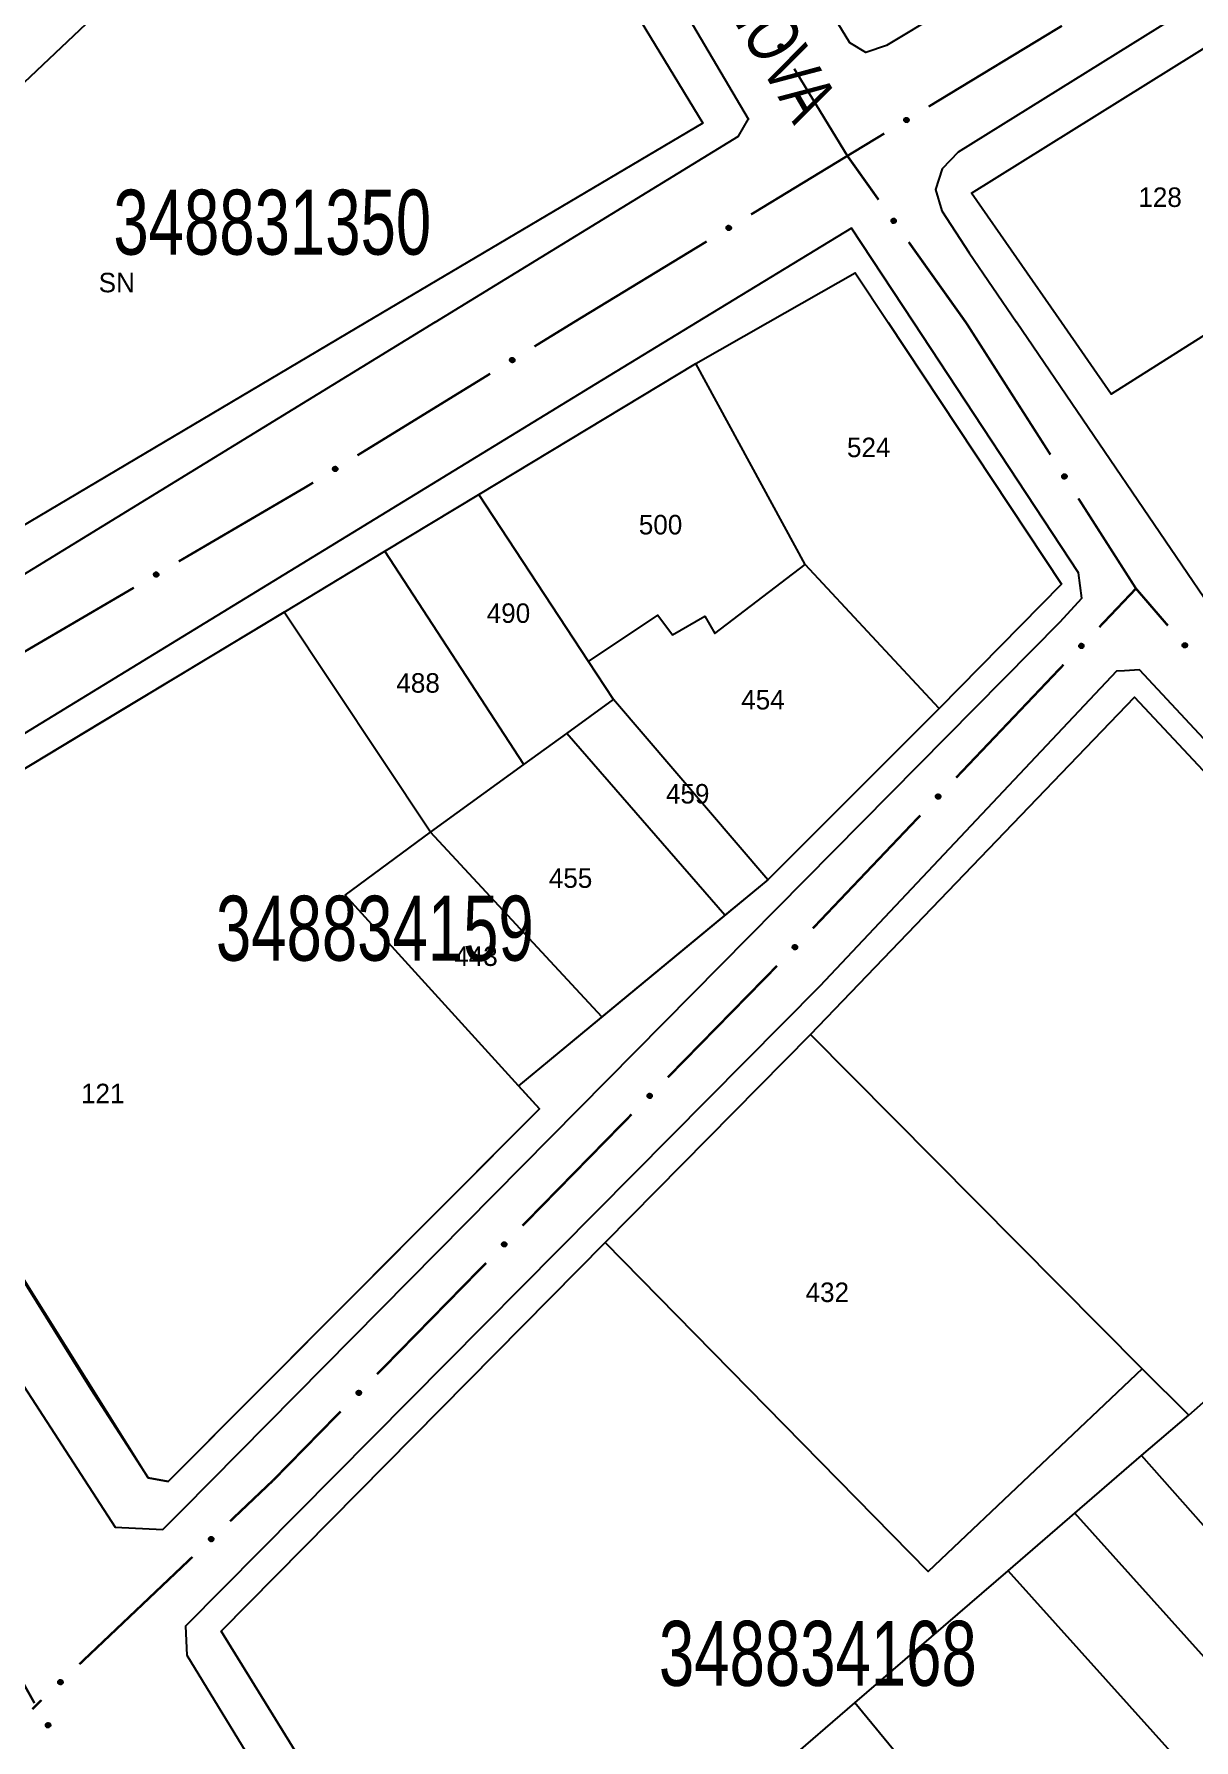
# Model space of a CAD drawing. Extents: x 199577 to 200882, y 4838726 to 4840156.
# Drawn here: x 200277.8 to 200367.1, y 4839788.5 to 4839919.8 of the extents above; entities that cross this region are included whole.
import ezdxf
from ezdxf.enums import TextEntityAlignment as Align

# ---------------------------------------------------------------- set-up
doc = ezdxf.new("R2010")
doc.units = 0
doc.header["$LTSCALE"] = 1.5
doc.header["$MEASUREMENT"] = 0
for name, color, linetype in [('CD_MALHA_LOTES', 7, 'CONTINUOUS'), ('CD_TXT_QUADRA', 2, 'CONTINUOUS'), ('RU-QUADRA', 210, 'CONTINUOUS'), ('SV-EIXO-RUA-PAV', 20, 'CONTINUOUS'), ('SV-RUA-PAVIM', 7, 'CONTINUOUS'), ('SV-TXT-RUA-PAV', 7, 'CONTINUOUS'), ('Th_NmrPorta', 1, 'CONTINUOUS')]:
    doc.layers.add(name, color=color, linetype=linetype)
doc.styles.add('ARIAL', font='ARIAL.SHX')

msp = doc.modelspace()

# ---------------------------------------------------------------- linework, layer by layer
at = {"layer": 'CD_MALHA_LOTES', "linetype": 'Continuous', "flags": 128}
for points in [[(200257.47, 4839897.56), (200308.97, 4839946.28), (200329.27, 4839912.91), (200303.34, 4839897.56)], [(200349.97, 4839907.52), (200386.5, 4839930.3)], [(200356.89, 4839897.56), (200349.97, 4839907.52)], [(200334.29, 4839897.56), (200341, 4839901.39)], [(200341, 4839901.39), (200343.54, 4839897.56)], [(200303.34, 4839897.56), (200248.55, 4839865.11), (200240.43, 4839878.64)], [(200328.75, 4839894.39), (200334.29, 4839897.56)], [(200343.54, 4839897.56), (200356.9, 4839877.43)], [(200360.71, 4839892.04), (200356.89, 4839897.56)], [(200369.45, 4839897.56), (200360.71, 4839892.04)], [(200312.04, 4839884.31), (200328.75, 4839894.39)], [(200337.16, 4839878.93), (200328.75, 4839894.39)], [(200304.8, 4839879.95), (200312.04, 4839884.31)], [(200320.48, 4839871.47), (200312.04, 4839884.31)], [(200297.04, 4839875.27), (200304.8, 4839879.95)], [(200315.5, 4839863.53), (200304.8, 4839879.95)], [(200320.48, 4839871.47), (200325.82, 4839875.03), (200326.95, 4839873.51), (200329.44, 4839874.96), (200330.21, 4839873.62), (200337.16, 4839878.93)], [(200347.47, 4839867.86), (200337.16, 4839878.93)], [(200356.9, 4839877.43), (200347.47, 4839867.86)], [(200297.04, 4839875.27), (200261.97, 4839854.12), (200260.96, 4839849.49), (200282.15, 4839815.46), (200286.56, 4839808.63), (200288.1, 4839808.36)], [(200308.31, 4839858.32), (200297.04, 4839875.27)], [(200322.4, 4839868.54), (200320.48, 4839871.47)], [(200318.8, 4839865.93), (200322.4, 4839868.54)], [(200334.28, 4839854.66), (200322.4, 4839868.54)], [(200337.57, 4839842.76), (200362.53, 4839868.72), (200429.08, 4839797.67), (200399.91, 4839779.28)], [(200347.47, 4839867.86), (200334.28, 4839854.66)], [(200315.5, 4839863.53), (200318.8, 4839865.93)], [(200330.98, 4839851.93), (200318.8, 4839865.93)], [(200308.31, 4839858.32), (200315.5, 4839863.53)], [(200301.73, 4839853.48), (200308.31, 4839858.32)], [(200321.5, 4839844.11), (200308.31, 4839858.32)], [(200334.28, 4839854.66), (200330.98, 4839851.93)], [(200315.09, 4839838.82), (200301.73, 4839853.48)], [(200330.98, 4839851.93), (200321.5, 4839844.11)], [(200321.5, 4839844.11), (200315.09, 4839838.82)], [(200337.57, 4839842.76), (200321.76, 4839826.76)], [(200363.12, 4839817.03), (200337.57, 4839842.76)], [(200288.1, 4839808.36), (200307.05, 4839827.37), (200316.71, 4839837.05), (200315.09, 4839838.82)], [(200321.76, 4839826.76), (200292.2, 4839796.84), (200328.57, 4839737.96), (200359.52, 4839757.36)], [(200363.12, 4839817.03), (200346.64, 4839801.43), (200321.76, 4839826.76)], [(200366.69, 4839813.47), (200363.12, 4839817.03)], [(200366.69, 4839813.47), (200368.25, 4839814.81), (200399.91, 4839779.28)], [(200363.06, 4839810.35), (200366.69, 4839813.47)], [(200357.92, 4839805.91), (200363.06, 4839810.35)], [(200393.91, 4839775.55), (200363.06, 4839810.35)], [(200352.8, 4839801.49), (200357.92, 4839805.91)], [(200388.35, 4839772.08), (200357.92, 4839805.91)], [(200340.98, 4839791.31), (200352.8, 4839801.49)], [(200378.76, 4839772.59), (200352.8, 4839801.49)], [(200335.52, 4839786.6), (200340.98, 4839791.31)], [(200365.72, 4839761.25), (200340.98, 4839791.31)]]:
    msp.add_lwpolyline(points, dxfattribs=at)
at = {"layer": 'RU-QUADRA', "linetype": 'Continuous', "flags": 128}
for points in [[(200356.89, 4839897.56), (200349.97, 4839907.52), (200386.5, 4839930.3), (200466.48, 4839979.33), (200513.62, 4839897.56), (200530.93, 4839867.54), (200440.66, 4839808.23), (200435.5, 4839804.79), (200372.32, 4839874.85), (200395.26, 4839893.66), (200392.44, 4839897.56), (200385.21, 4839907.52), (200369.45, 4839897.56), (200360.71, 4839892.04)], [(200257.47, 4839897.56), (200308.97, 4839946.28), (200329.27, 4839912.91), (200303.34, 4839897.56), (200248.55, 4839865.11), (200240.43, 4839878.64), (200242.24, 4839883.15)], [(200328.75, 4839894.39), (200334.29, 4839897.56), (200341, 4839901.39), (200343.54, 4839897.56), (200356.9, 4839877.43), (200347.47, 4839867.86), (200334.28, 4839854.66), (200315.09, 4839838.82), (200316.71, 4839837.05), (200288.1, 4839808.36), (200286.56, 4839808.63), (200260.96, 4839849.49), (200261.97, 4839854.12), (200282.93, 4839866.76), (200297.04, 4839875.27), (200304.8, 4839879.95), (200312.04, 4839884.31)], [(200292.2, 4839796.84), (200321.76, 4839826.76), (200337.57, 4839842.76), (200362.53, 4839868.72), (200429.08, 4839797.67), (200407.55, 4839784.04), (200399.91, 4839779.28), (200393.91, 4839775.55), (200388.35, 4839772.08), (200382.51, 4839768.45), (200378.76, 4839772.59), (200365.72, 4839761.25), (200328.57, 4839737.96)]]:
    msp.add_lwpolyline(points, close=True, dxfattribs=at)
at = {"layer": 'SV-EIXO-RUA-PAV', "const_width": 0.18}
for points in [[(200346.669624, 4839914.17318), (200356.932384, 4839920.392163)], [(200336.314289, 4839917.087185), (200339.962413, 4839911.112974)], [(200340.41, 4839910.38), (200343.248703, 4839912.100185)], [(200332.992182, 4839905.870923), (200339.828273, 4839910.026385)], [(200339.828273, 4839910.026385), (200340.41, 4839910.38)], [(200339.962413, 4839911.112974), (200340.41, 4839910.38)], [(200340.41, 4839910.38), (200342.811801, 4839907.006478)], [(200319.32, 4839897.56), (200329.574136, 4839903.793192)], [(200345.131726, 4839903.747958), (200349.191593, 4839898.045548)], [(200316.312578, 4839895.710971), (200318.868195, 4839897.28222)], [(200318.868195, 4839897.28222), (200319.32, 4839897.56)], [(200349.191593, 4839898.045548), (200349.58, 4839897.5)], [(200349.58, 4839897.5), (200356.042039, 4839887.388519)], [(200302.682624, 4839887.330974), (200312.90509, 4839893.615972)], [(200298.81, 4839884.95), (200299.275135, 4839885.235975)], [(200288.923371, 4839879.166546), (200298.418138, 4839884.72077)], [(200298.418138, 4839884.72077), (200298.81, 4839884.95)], [(200358.196052, 4839884.018025), (200362.504077, 4839877.277037)], [(200362.504077, 4839877.277037), (200362.63, 4839877.08)], [(200275.112802, 4839871.087674), (200285.470729, 4839877.146828)], [(200359.808507, 4839874.113789), (200362.565349, 4839877.012034)], [(200362.565349, 4839877.012034), (200362.63, 4839877.08)], [(200362.63, 4839877.08), (200365.087898, 4839874.226456)], [(200348.781139, 4839862.52081), (200357.051665, 4839871.215544)], [(200337.753771, 4839850.927832), (200346.024297, 4839859.622566)], [(200326.590308, 4839839.466242), (200334.988688, 4839848.037543)], [(200315.392467, 4839828.03784), (200323.790847, 4839836.609142)], [(200304.194626, 4839816.609439), (200312.593007, 4839825.18074)], [(200296.19, 4839808.44), (200301.395166, 4839813.752339)], [(200292.87971, 4839805.300026), (200295.781809, 4839808.05281)], [(200295.781809, 4839808.05281), (200296.19, 4839808.44)], [(200281.271315, 4839794.288888), (200289.977611, 4839802.547241)], [(200271.979484, 4839801.784076), (200277.81506, 4839791.29856)], [(200277.655677, 4839790.835824), (200277.92, 4839791.11)], [(200277.92, 4839791.11), (200278.369216, 4839791.536103)]]:
    msp.add_lwpolyline(points, dxfattribs=at)
at = {"layer": 'SV-EIXO-RUA-PAV'}
for points in [[(200335.291036, 4839918.974098), (200335.338734, 4839918.96328), (200335.377515, 4839918.94423), (200335.405287, 4839918.919031), (200335.424023, 4839918.890365), (200335.439887, 4839918.858878), (200335.448878, 4839918.823605), (200335.450184, 4839918.782245), (200335.439669, 4839918.734322), (200335.417543, 4839918.695877), (200335.394295, 4839918.667327), (200335.365528, 4839918.64607), (200335.334682, 4839918.631171), (200335.297733, 4839918.623044), (200335.255806, 4839918.622129), (200335.207874, 4839918.633869), (200335.169981, 4839918.652806), (200335.143759, 4839918.677885), (200335.122571, 4839918.706941), (200335.10676, 4839918.73928), (200335.098134, 4839918.773956), (200335.097289, 4839918.816172), (200335.109503, 4839918.863327), (200335.12796, 4839918.901336), (200335.152664, 4839918.927904), (200335.181739, 4839918.948119), (200335.213126, 4839918.964415), (200335.248207, 4839918.974928), (200335.291036, 4839918.974098)], [(200344.779235, 4839913.156365), (200344.790214, 4839913.204025), (200344.809397, 4839913.242741), (200344.83469, 4839913.270427), (200344.86342, 4839913.289065), (200344.894961, 4839913.304822), (200344.930264, 4839913.313692), (200344.971629, 4839913.314858), (200345.019515, 4839913.304179), (200345.057885, 4839913.281922), (200345.086355, 4839913.258577), (200345.107514, 4839913.229737), (200345.122308, 4839913.198841), (200345.130309, 4839913.161865), (200345.131081, 4839913.119935), (200345.119178, 4839913.072043), (200345.100112, 4839913.034215), (200345.074944, 4839913.008078), (200345.045816, 4839912.98699), (200345.013423, 4839912.971289), (200344.978718, 4839912.962782), (200344.936499, 4839912.96208), (200344.889385, 4839912.974455), (200344.85144, 4839912.993041), (200344.824956, 4839913.017835), (200344.80484, 4839913.046979), (200344.788652, 4839913.078421), (200344.778258, 4839913.113538), (200344.779235, 4839913.156365)], [(200331.103203, 4839904.851491), (200331.114117, 4839904.899166), (200331.133246, 4839904.937909), (200331.1585, 4839904.96563), (200331.187205, 4839904.984307), (200331.218723, 4839905.000108), (200331.254015, 4839905.009027), (200331.295377, 4839905.01025), (200331.343279, 4839904.999638), (200331.381679, 4839904.977434), (200331.410182, 4839904.954128), (200331.431381, 4839904.925318), (200331.446217, 4839904.894442), (200331.45427, 4839904.857477), (200331.4551, 4839904.815548), (200331.443263, 4839904.767639), (200331.424249, 4839904.729786), (200331.399117, 4839904.703614), (200331.370019, 4839904.682485), (200331.337648, 4839904.66674), (200331.302954, 4839904.658184), (200331.260737, 4839904.657424), (200331.213606, 4839904.669734), (200331.175635, 4839904.688267), (200331.149117, 4839904.713024), (200331.12896, 4839904.742141), (200331.112728, 4839904.77356), (200331.102285, 4839904.808663), (200331.103203, 4839904.851491)], [(200343.978106, 4839905.558109), (200344.026447, 4839905.550678), (200344.066474, 4839905.534407), (200344.095952, 4839905.511227), (200344.11666, 4839905.483951), (200344.134703, 4839905.45366), (200344.146156, 4839905.419108), (200344.150372, 4839905.377942), (200344.143259, 4839905.329398), (200344.123895, 4839905.28949), (200344.102716, 4839905.259374), (200344.075518, 4839905.236143), (200344.045798, 4839905.219108), (200344.009514, 4839905.208399), (200343.967755, 4839905.204533), (200343.919115, 4839905.212867), (200343.879983, 4839905.229088), (200343.852059, 4839905.252258), (200343.828877, 4839905.279749), (200343.810828, 4839905.310894), (200343.799781, 4839905.344877), (200343.795964, 4839905.386928), (200343.804827, 4839905.434827), (200343.82056, 4839905.474041), (200343.843331, 4839905.502283), (200343.87091, 4839905.524496), (200343.901071, 4839905.542962), (200343.935325, 4839905.555921), (200343.978106, 4839905.558109)], [(200314.428782, 4839894.681993), (200314.439454, 4839894.729723), (200314.458387, 4839894.768562), (200314.483501, 4839894.796411), (200314.512111, 4839894.815233), (200314.543549, 4839894.831193), (200314.578795, 4839894.840291), (200314.62015, 4839894.841723), (200314.668105, 4839894.831353), (200314.706617, 4839894.809344), (200314.735237, 4839894.786183), (200314.756582, 4839894.75748), (200314.771574, 4839894.72668), (200314.779814, 4839894.689756), (200314.780856, 4839894.647832), (200314.769262, 4839894.599864), (200314.75044, 4839894.561914), (200314.725441, 4839894.535616), (200314.696449, 4839894.51434), (200314.664158, 4839894.498431), (200314.629509, 4839894.4897), (200314.587295, 4839894.488727), (200314.540103, 4839894.500798), (200314.502039, 4839894.519138), (200314.475396, 4839894.543761), (200314.455092, 4839894.572775), (200314.438701, 4839894.604112), (200314.428081, 4839894.639162), (200314.428782, 4839894.681993)], [(200300.798827, 4839886.301997), (200300.8095, 4839886.349727), (200300.828432, 4839886.388566), (200300.853547, 4839886.416414), (200300.882156, 4839886.435237), (200300.913594, 4839886.451197), (200300.94884, 4839886.460294), (200300.990196, 4839886.461726), (200301.038151, 4839886.451357), (200301.076663, 4839886.429347), (200301.105283, 4839886.406186), (200301.126627, 4839886.377484), (200301.14162, 4839886.346684), (200301.149859, 4839886.30976), (200301.150901, 4839886.267835), (200301.139307, 4839886.219867), (200301.120485, 4839886.181918), (200301.095486, 4839886.155619), (200301.066495, 4839886.134343), (200301.034204, 4839886.118435), (200300.999554, 4839886.109703), (200300.957341, 4839886.10873), (200300.910148, 4839886.120801), (200300.872084, 4839886.139142), (200300.845441, 4839886.163765), (200300.825138, 4839886.192779), (200300.808747, 4839886.224116), (200300.798127, 4839886.259165), (200300.798827, 4839886.301997)], [(200357.134429, 4839885.883619), (200357.182338, 4839885.873779), (200357.2215, 4839885.855526), (200357.249782, 4839885.8309), (200357.2691, 4839885.802623), (200357.285605, 4839885.771467), (200357.295315, 4839885.736385), (200357.297467, 4839885.695061), (200357.287934, 4839885.646933), (200357.266598, 4839885.608043), (200357.243939, 4839885.579024), (200357.215612, 4839885.557183), (200357.185078, 4839885.541657), (200357.148303, 4839885.532776), (200357.106403, 4839885.531004), (200357.058241, 4839885.541761), (200357.019969, 4839885.559919), (200356.993239, 4839885.584457), (200356.971462, 4839885.613073), (200356.954993, 4839885.645082), (200356.94566, 4839885.679574), (200356.943952, 4839885.721764), (200356.955199, 4839885.76916), (200356.972874, 4839885.807538), (200356.99703, 4839885.834605), (200357.025686, 4839885.855411), (200357.056733, 4839885.872345), (200357.091592, 4839885.883574), (200357.134429, 4839885.883619)], [(200287.017448, 4839878.179155), (200287.029165, 4839878.226639), (200287.048945, 4839878.265054), (200287.074665, 4839878.292345), (200287.103681, 4839878.310535), (200287.135461, 4839878.325801), (200287.170898, 4839878.334123), (200287.212276, 4839878.334647), (200287.259991, 4839878.323227), (200287.298011, 4839878.300378), (200287.326116, 4839878.276595), (200287.346826, 4839878.247431), (200287.361138, 4839878.216309), (200287.368566, 4839878.179213), (200287.368688, 4839878.137276), (200287.356043, 4839878.089574), (200287.336393, 4839878.052047), (200287.310823, 4839878.026303), (200287.281372, 4839878.005668), (200287.24874, 4839877.990472), (200287.213907, 4839877.982503), (200287.171682, 4839877.982457), (200287.124766, 4839877.99556), (200287.087113, 4839878.014732), (200287.061017, 4839878.039934), (200287.041355, 4839878.069386), (200287.025656, 4839878.101075), (200287.015807, 4839878.13635), (200287.017448, 4839878.179155)], [(200358.2513, 4839872.63643), (200358.249385, 4839872.685301), (200358.257732, 4839872.727695), (200358.274872, 4839872.761049), (200358.297703, 4839872.786575), (200358.324001, 4839872.810058), (200358.355739, 4839872.827884), (200358.395346, 4839872.839866), (200358.444357, 4839872.842131), (200358.487223, 4839872.830726), (200358.520823, 4839872.815672), (200358.54881, 4839872.793398), (200358.571195, 4839872.767468), (200358.588621, 4839872.733889), (200358.600372, 4839872.693631), (200358.601457, 4839872.644294), (200358.592988, 4839872.602789), (200358.575564, 4839872.570962), (200358.552992, 4839872.542967), (200358.525857, 4839872.519315), (200358.494601, 4839872.501996), (200358.454047, 4839872.490237), (200358.405337, 4839872.489812), (200358.363844, 4839872.497786), (200358.331781, 4839872.514759), (200358.30472, 4839872.537601), (200358.280846, 4839872.563692), (200358.261599, 4839872.594849), (200358.2513, 4839872.63643)], [(200366.382787, 4839872.891802), (200366.431607, 4839872.88886), (200366.472964, 4839872.876349), (200366.504454, 4839872.855986), (200366.527589, 4839872.830735), (200366.548348, 4839872.802238), (200366.562938, 4839872.768888), (200366.570932, 4839872.728287), (200366.568325, 4839872.679294), (200366.552724, 4839872.63777), (200366.534412, 4839872.605829), (200366.509472, 4839872.580189), (200366.48145, 4839872.560487), (200366.446307, 4839872.546477), (200366.405083, 4839872.538777), (200366.355881, 4839872.542591), (200366.31542, 4839872.555135), (200366.285479, 4839872.575631), (200366.259861, 4839872.600867), (200366.239017, 4839872.630215), (200366.224883, 4839872.663034), (200366.217205, 4839872.704555), (200366.221613, 4839872.753067), (200366.233663, 4839872.793565), (200366.253733, 4839872.823786), (200366.279147, 4839872.848448), (200366.307477, 4839872.869616), (200366.34039, 4839872.885678), (200366.382787, 4839872.891802)], [(200347.223932, 4839861.043451), (200347.222017, 4839861.092322), (200347.230364, 4839861.134716), (200347.247504, 4839861.168071), (200347.270334, 4839861.193596), (200347.296633, 4839861.217079), (200347.32837, 4839861.234905), (200347.367978, 4839861.246887), (200347.416989, 4839861.249153), (200347.459855, 4839861.237747), (200347.493455, 4839861.222694), (200347.521442, 4839861.20042), (200347.543827, 4839861.17449), (200347.561253, 4839861.14091), (200347.573004, 4839861.100653), (200347.574089, 4839861.051316), (200347.56562, 4839861.00981), (200347.548195, 4839860.977983), (200347.525624, 4839860.949989), (200347.498488, 4839860.926336), (200347.467233, 4839860.909017), (200347.426679, 4839860.897259), (200347.377969, 4839860.896833), (200347.336476, 4839860.904807), (200347.304413, 4839860.92178), (200347.277352, 4839860.944622), (200347.253478, 4839860.970713), (200347.234231, 4839861.00187), (200347.223932, 4839861.043451)], [(200336.196564, 4839849.450473), (200336.194649, 4839849.499344), (200336.202996, 4839849.541737), (200336.220135, 4839849.575092), (200336.242966, 4839849.600617), (200336.269265, 4839849.624101), (200336.301002, 4839849.641927), (200336.34061, 4839849.653909), (200336.389621, 4839849.656174), (200336.432487, 4839849.644769), (200336.466087, 4839849.629715), (200336.494074, 4839849.607441), (200336.516458, 4839849.581511), (200336.533885, 4839849.547932), (200336.545636, 4839849.507674), (200336.546721, 4839849.458337), (200336.538252, 4839849.416831), (200336.520827, 4839849.385005), (200336.498256, 4839849.35701), (200336.47112, 4839849.333357), (200336.439865, 4839849.316039), (200336.399311, 4839849.30428), (200336.350601, 4839849.303855), (200336.309108, 4839849.311828), (200336.277045, 4839849.328802), (200336.249984, 4839849.351644), (200336.22611, 4839849.377734), (200336.206863, 4839849.408892), (200336.196564, 4839849.450473)], [(200325.011393, 4839838.012106), (200325.010202, 4839838.061), (200325.019176, 4839838.103265), (200325.036807, 4839838.136362), (200325.060014, 4839838.161547), (200325.086657, 4839838.184638), (200325.118655, 4839838.201992), (200325.158436, 4839838.213386), (200325.207475, 4839838.214926), (200325.250167, 4839838.202887), (200325.28354, 4839838.187337), (200325.311195, 4839838.164651), (200325.333193, 4839838.138393), (200325.35012, 4839838.104558), (200325.361273, 4839838.064132), (200325.361628, 4839838.014784), (200325.352545, 4839837.973408), (200325.334651, 4839837.941843), (200325.311668, 4839837.914185), (200325.284185, 4839837.890937), (200325.252676, 4839837.874083), (200325.211953, 4839837.862927), (200325.163242, 4839837.863222), (200325.121871, 4839837.87181), (200325.090063, 4839837.889256), (200325.063343, 4839837.912497), (200325.039858, 4839837.938938), (200325.021074, 4839837.970377), (200325.011393, 4839838.012106)], [(200313.813552, 4839826.583704), (200313.812361, 4839826.632598), (200313.821335, 4839826.674864), (200313.838966, 4839826.707961), (200313.862173, 4839826.733145), (200313.888816, 4839826.756236), (200313.920814, 4839826.773591), (200313.960595, 4839826.784985), (200314.009634, 4839826.786524), (200314.052327, 4839826.774485), (200314.0857, 4839826.758936), (200314.113354, 4839826.736249), (200314.135352, 4839826.709991), (200314.152279, 4839826.676157), (200314.163433, 4839826.63573), (200314.163787, 4839826.586382), (200314.154705, 4839826.545007), (200314.13681, 4839826.513441), (200314.113827, 4839826.485784), (200314.086344, 4839826.462536), (200314.054836, 4839826.445682), (200314.014112, 4839826.434525), (200313.965401, 4839826.434821), (200313.92403, 4839826.443408), (200313.892222, 4839826.460855), (200313.865502, 4839826.484095), (200313.842017, 4839826.510536), (200313.823234, 4839826.541975), (200313.813552, 4839826.583704)], [(200302.615711, 4839815.155303), (200302.61452, 4839815.204197), (200302.623494, 4839815.246462), (200302.641125, 4839815.279559), (200302.664332, 4839815.304744), (200302.690975, 4839815.327835), (200302.722973, 4839815.345189), (200302.762754, 4839815.356583), (200302.811793, 4839815.358123), (200302.854486, 4839815.346084), (200302.887859, 4839815.330534), (200302.915513, 4839815.307848), (200302.937511, 4839815.28159), (200302.954438, 4839815.247756), (200302.965592, 4839815.207329), (200302.965946, 4839815.157981), (200302.956864, 4839815.116605), (200302.938969, 4839815.08504), (200302.915986, 4839815.057383), (200302.888503, 4839815.034135), (200302.856995, 4839815.01728), (200302.816271, 4839815.006124), (200302.76756, 4839815.00642), (200302.726189, 4839815.015007), (200302.694381, 4839815.032453), (200302.667662, 4839815.055694), (200302.644177, 4839815.082135), (200302.625393, 4839815.113574), (200302.615711, 4839815.155303)], [(200291.24866, 4839803.904619), (200291.249258, 4839803.953524), (200291.259772, 4839803.995433), (200291.278602, 4839804.027863), (200291.302714, 4839804.052182), (200291.330184, 4839804.074283), (200291.362796, 4839804.090455), (200291.402967, 4839804.100386), (200291.452029, 4839804.100131), (200291.494253, 4839804.086538), (200291.527035, 4839804.069778), (200291.553841, 4839804.046096), (200291.574864, 4839804.01905), (200291.590542, 4839803.98462), (200291.600209, 4839803.943812), (200291.598758, 4839803.894484), (200291.588168, 4839803.853468), (200291.569131, 4839803.822579), (200291.545152, 4839803.795781), (200291.516837, 4839803.773553), (200291.484733, 4839803.757863), (200291.443628, 4839803.748204), (200291.394961, 4839803.750281), (200291.353932, 4839803.760376), (200291.322783, 4839803.778974), (200291.296932, 4839803.803177), (200291.27443, 4839803.830459), (200291.256808, 4839803.862564), (200291.24866, 4839803.904619)], [(200279.640264, 4839792.893481), (200279.640863, 4839792.942386), (200279.651377, 4839792.984295), (200279.670207, 4839793.016725), (200279.694319, 4839793.041044), (200279.721789, 4839793.063145), (200279.754401, 4839793.079317), (200279.794572, 4839793.089248), (200279.843634, 4839793.088993), (200279.885858, 4839793.0754), (200279.91864, 4839793.05864), (200279.945446, 4839793.034958), (200279.966469, 4839793.007912), (200279.982147, 4839792.973482), (200279.991814, 4839792.932674), (200279.990363, 4839792.883346), (200279.979773, 4839792.84233), (200279.960736, 4839792.811441), (200279.936757, 4839792.784643), (200279.908441, 4839792.762415), (200279.876338, 4839792.746725), (200279.835233, 4839792.737066), (200279.786565, 4839792.739143), (200279.745537, 4839792.749238), (200279.714388, 4839792.767836), (200279.688537, 4839792.792039), (200279.666035, 4839792.819321), (200279.648413, 4839792.851426), (200279.640264, 4839792.893481)], [(200278.8803, 4839789.77536), (200278.928088, 4839789.764948), (200278.967029, 4839789.746228), (200278.995015, 4839789.721266), (200279.013993, 4839789.69276), (200279.030124, 4839789.661409), (200279.039414, 4839789.626214), (200279.041072, 4839789.584866), (200279.030964, 4839789.536856), (200279.009166, 4839789.498224), (200278.986161, 4839789.469478), (200278.957576, 4839789.447977), (200278.926858, 4839789.432817), (200278.889979, 4839789.424376), (200278.848061, 4839789.423105), (200278.800031, 4839789.434437), (200278.761979, 4839789.453051), (200278.735544, 4839789.477907), (200278.714111, 4839789.506781), (200278.698026, 4839789.538985), (200278.689106, 4839789.573586), (200278.687902, 4839789.615793), (200278.699715, 4839789.663051), (200278.717847, 4839789.701215), (200278.742325, 4839789.727992), (200278.771227, 4839789.748454), (200278.802475, 4839789.765015), (200278.837465, 4839789.775827), (200278.8803, 4839789.77536)]]:
    msp.add_lwpolyline(points, close=True, dxfattribs=at)
for points in [[(200335.097289, 4839918.816172), (200335.255806, 4839918.622129)], [(200335.098134, 4839918.773956), (200335.207874, 4839918.633869)], [(200335.102613, 4839918.791604), (200335.2274, 4839918.634378)], [(200335.105252, 4839918.753245), (200335.185166, 4839918.648558)], [(200335.106703, 4839918.83727), (200335.274746, 4839918.624918)], [(200335.10676, 4839918.73928), (200335.169981, 4839918.652806)], [(200335.109503, 4839918.863327), (200335.297733, 4839918.623044)], [(200335.119008, 4839918.879957), (200335.312847, 4839918.630597)], [(200335.12796, 4839918.901336), (200335.334682, 4839918.631171)], [(200335.141464, 4839918.911257), (200335.348104, 4839918.640935)], [(200335.152664, 4839918.927904), (200335.365528, 4839918.64607)], [(200335.168187, 4839918.935569), (200335.376765, 4839918.656837)], [(200335.181739, 4839918.948119), (200335.394295, 4839918.667327)], [(200335.200341, 4839918.953605), (200335.404848, 4839918.686777)], [(200335.213126, 4839918.964415), (200335.417543, 4839918.695877)], [(200335.233011, 4839918.965561), (200335.426593, 4839918.719241)], [(200335.248207, 4839918.974928), (200335.439669, 4839918.734322)], [(200335.268525, 4839918.972858), (200335.441484, 4839918.760311)], [(200335.291036, 4839918.974098), (200335.450184, 4839918.782245)], [(200335.316778, 4839918.96715), (200335.445317, 4839918.809017)], [(200335.338734, 4839918.96328), (200335.448878, 4839918.823605)], [(200335.360888, 4839918.952516), (200335.438927, 4839918.848283)], [(200335.377515, 4839918.94423), (200335.439887, 4839918.858878)], [(200344.778258, 4839913.113538), (200345.019515, 4839913.304179)], [(200344.779235, 4839913.156365), (200344.971629, 4839913.314858)], [(200344.780397, 4839913.133849), (200344.993533, 4839913.306083)], [(200344.78627, 4839913.182082), (200344.94484, 4839913.310082)], [(200344.787573, 4839913.09831), (200345.034552, 4839913.291052)], [(200344.788652, 4839913.078421), (200345.057885, 4839913.281922)], [(200344.790214, 4839913.204025), (200344.930264, 4839913.313692)], [(200344.799417, 4839913.0656), (200345.066942, 4839913.269196)], [(200344.801054, 4839913.226142), (200344.905553, 4839913.303825)], [(200344.80484, 4839913.046979), (200345.086355, 4839913.258577)], [(200344.809397, 4839913.242741), (200344.894961, 4839913.304822)], [(200344.817344, 4839913.033384), (200345.096785, 4839913.241011)], [(200344.824956, 4839913.017835), (200345.107514, 4839913.229737)], [(200344.841565, 4839913.006579), (200345.11259, 4839913.212296)], [(200344.85144, 4839912.993041), (200345.122308, 4839913.198841)], [(200344.872788, 4839912.984016), (200345.122807, 4839913.177005)], [(200344.889385, 4839912.974455), (200345.130309, 4839913.161865)], [(200344.915433, 4839912.971566), (200345.128357, 4839913.138884)], [(200344.936499, 4839912.96208), (200345.131081, 4839913.119935)], [(200344.961085, 4839912.96732), (200345.118735, 4839913.091571)], [(200344.978718, 4839912.962782), (200345.119178, 4839913.072043)], [(200344.999453, 4839912.969828), (200345.104411, 4839913.049385)], [(200345.013423, 4839912.971289), (200345.100112, 4839913.034215)], [(200331.102285, 4839904.808663), (200331.343279, 4839904.999638)], [(200331.103203, 4839904.851491), (200331.295377, 4839905.01025)], [(200331.104397, 4839904.828977), (200331.317294, 4839905.001506)], [(200331.110203, 4839904.877218), (200331.268595, 4839905.005437)], [(200331.111622, 4839904.793448), (200331.358333, 4839904.986531)], [(200331.112728, 4839904.77356), (200331.381679, 4839904.977434)], [(200331.114117, 4839904.899166), (200331.254015, 4839905.009027)], [(200331.123512, 4839904.760754), (200331.390753, 4839904.964721)], [(200331.124926, 4839904.921298), (200331.229317, 4839904.999126)], [(200331.12896, 4839904.742141), (200331.410182, 4839904.954128)], [(200331.133246, 4839904.937909), (200331.218723, 4839905.000108)], [(200331.141483, 4839904.728563), (200331.420636, 4839904.936577)], [(200331.149117, 4839904.713024), (200331.431381, 4839904.925318)], [(200331.165741, 4839904.701791), (200331.436481, 4839904.907884)], [(200331.175635, 4839904.688267), (200331.446217, 4839904.894442)], [(200331.196995, 4839904.679272), (200331.446747, 4839904.872607)], [(200331.213606, 4839904.669734), (200331.45427, 4839904.857477)], [(200331.239658, 4839904.666881), (200331.452349, 4839904.834494)], [(200343.795964, 4839905.386928), (200343.967755, 4839905.204533)], [(200343.799781, 4839905.344877), (200343.919115, 4839905.212867)], [(200343.803005, 4839905.362796), (200343.938557, 4839905.214751)], [(200343.803869, 4839905.408637), (200343.986452, 4839905.208649)], [(200343.804827, 4839905.434827), (200344.009514, 4839905.208399)], [(200343.808339, 4839905.324719), (200343.895429, 4839905.225921)], [(200343.810828, 4839905.310894), (200343.879983, 4839905.229088)], [(200343.813136, 4839905.452085), (200344.024058, 4839905.216998)], [(200343.82056, 4839905.474041), (200344.045798, 4839905.219108)], [(200343.833332, 4839905.484889), (200344.058499, 4839905.229793)], [(200343.843331, 4839905.502283), (200344.075518, 4839905.236143)], [(200343.858276, 4839905.511023), (200344.085968, 4839905.247675)], [(200343.87091, 4839905.524496), (200344.102716, 4839905.259374)], [(200343.88908, 4839905.531279), (200344.111873, 4839905.279518)], [(200343.901071, 4839905.542962), (200344.123895, 4839905.28949)], [(200343.920826, 4839905.545506), (200344.131277, 4839905.313434)], [(200343.935325, 4839905.555921), (200344.143259, 4839905.329398)], [(200343.955738, 4839905.555287), (200344.143239, 4839905.35545)], [(200343.978106, 4839905.558109), (200344.150372, 4839905.377942)], [(200344.004273, 4839905.552991), (200344.143632, 4839905.404305)], [(200344.026447, 4839905.550678), (200344.146156, 4839905.419108)], [(200344.049304, 4839905.541501), (200344.134491, 4839905.443023)], [(200344.066474, 4839905.534407), (200344.134703, 4839905.45366)], [(200331.260737, 4839904.657424), (200331.4551, 4839904.815548)], [(200331.285315, 4839904.662698), (200331.442793, 4839904.787167)], [(200331.302954, 4839904.658184), (200331.443263, 4839904.767639)], [(200331.323679, 4839904.665259), (200331.428528, 4839904.744962)], [(200331.337648, 4839904.66674), (200331.424249, 4839904.729786)], [(200314.428081, 4839894.639162), (200314.668105, 4839894.831353)], [(200314.428782, 4839894.681993), (200314.62015, 4839894.841723)], [(200314.430089, 4839894.659486), (200314.642111, 4839894.83309)], [(200314.435652, 4839894.707756), (200314.593393, 4839894.836775)], [(200314.437495, 4839894.623994), (200314.683225, 4839894.818323)], [(200314.438701, 4839894.604112), (200314.706617, 4839894.809344)], [(200314.439454, 4839894.729723), (200314.578795, 4839894.840291)], [(200314.449549, 4839894.591361), (200314.715756, 4839894.796677)], [(200314.450151, 4839894.75191), (200314.554147, 4839894.830265)], [(200314.455092, 4839894.572775), (200314.735237, 4839894.786183)], [(200314.458387, 4839894.768562), (200314.543549, 4839894.831193)], [(200314.467683, 4839894.559261), (200314.74578, 4839894.768685)], [(200314.475396, 4839894.543761), (200314.756582, 4839894.75748)], [(200314.492076, 4839894.532612), (200314.76177, 4839894.740072)], [(200314.502039, 4839894.519138), (200314.771574, 4839894.72668)], [(200314.523444, 4839894.510251), (200314.772214, 4839894.704847)], [(200314.540103, 4839894.500798), (200314.779814, 4839894.689756)], [(200314.566169, 4839894.498076), (200314.778009, 4839894.666764)], [(200314.587295, 4839894.488727), (200314.780856, 4839894.647832)], [(200314.611847, 4839894.494124), (200314.768693, 4839894.619389)], [(200314.629509, 4839894.4897), (200314.769262, 4839894.599864)], [(200314.650198, 4839894.49688), (200314.754641, 4839894.577112)], [(200314.664158, 4839894.498431), (200314.75044, 4839894.561914)], [(200300.798127, 4839886.259165), (200301.038151, 4839886.451357)], [(200300.798827, 4839886.301997), (200300.990196, 4839886.461726)], [(200300.800135, 4839886.279489), (200301.012156, 4839886.453093)], [(200300.805697, 4839886.327759), (200300.963439, 4839886.456778)], [(200300.8095, 4839886.349727), (200300.94884, 4839886.460294)], [(200300.820197, 4839886.371913), (200300.924193, 4839886.450269)], [(200300.828432, 4839886.388566), (200300.913594, 4839886.451197)], [(200300.80754, 4839886.243997), (200301.053271, 4839886.438327)], [(200300.808747, 4839886.224116), (200301.076663, 4839886.429347)], [(200300.819595, 4839886.211364), (200301.085801, 4839886.41668)], [(200300.825138, 4839886.192779), (200301.105283, 4839886.406186)], [(200300.837729, 4839886.179265), (200301.115826, 4839886.388688)], [(200300.845441, 4839886.163765), (200301.126627, 4839886.377484)], [(200300.862122, 4839886.152616), (200301.131815, 4839886.360076)], [(200300.872084, 4839886.139142), (200301.14162, 4839886.346684)], [(200300.89349, 4839886.130255), (200301.14226, 4839886.324851)], [(200300.910148, 4839886.120801), (200301.149859, 4839886.30976)], [(200300.936214, 4839886.11808), (200301.148055, 4839886.286767)], [(200300.957341, 4839886.10873), (200301.150901, 4839886.267835)], [(200300.981893, 4839886.114128), (200301.138739, 4839886.239393)], [(200300.999554, 4839886.109703), (200301.139307, 4839886.219867)], [(200301.020243, 4839886.116883), (200301.124687, 4839886.197116)], [(200301.034204, 4839886.118435), (200301.120485, 4839886.181918)], [(200356.943952, 4839885.721764), (200357.106403, 4839885.531004)], [(200356.94566, 4839885.679574), (200357.058241, 4839885.541761)], [(200356.949776, 4839885.69731), (200357.077753, 4839885.542669)], [(200356.952932, 4839885.74305), (200357.125283, 4839885.534179)], [(200356.953199, 4839885.659014), (200357.035238, 4839885.555983)], [(200356.954993, 4839885.645082), (200357.019969, 4839885.559919)], [(200356.955199, 4839885.76916), (200357.148303, 4839885.532776)], [(200356.964361, 4839885.785981), (200357.16326, 4839885.540636)], [(200356.972874, 4839885.807538), (200357.185078, 4839885.541657)], [(200356.986173, 4839885.817733), (200357.198297, 4839885.551693)], [(200356.99703, 4839885.834605), (200357.215612, 4839885.557183)], [(200357.012393, 4839885.842587), (200357.226627, 4839885.568178)], [(200357.025686, 4839885.855411), (200357.243939, 4839885.579024)], [(200357.044172, 4839885.861277), (200357.254092, 4839885.598686)], [(200357.056733, 4839885.872345), (200357.266598, 4839885.608043)], [(200357.07659, 4839885.873898), (200357.275169, 4839885.631588)], [(200357.091592, 4839885.883574), (200357.287934, 4839885.646933)], [(200357.111948, 4839885.88192), (200357.289217, 4839885.672953)], [(200357.134429, 4839885.883619), (200357.297467, 4839885.695061)], [(200357.160307, 4839885.877199), (200357.292053, 4839885.721728)], [(200357.182338, 4839885.873779), (200357.295315, 4839885.736385)], [(200357.204707, 4839885.86347), (200357.284861, 4839885.760854)], [(200357.2215, 4839885.855526), (200357.285605, 4839885.771467)], [(200287.015807, 4839878.13635), (200287.259991, 4839878.323227)], [(200287.017448, 4839878.179155), (200287.212276, 4839878.334647)], [(200287.018261, 4839878.156625), (200287.234041, 4839878.325534)], [(200287.024881, 4839878.204761), (200287.185416, 4839878.330287)], [(200287.024886, 4839878.120979), (200287.274822, 4839878.309869)], [(200287.025656, 4839878.101075), (200287.298011, 4839878.300378)], [(200287.029165, 4839878.226639), (200287.170898, 4839878.334123)], [(200287.036222, 4839878.088089), (200287.306869, 4839878.287514)], [(200287.040347, 4839878.248586), (200287.146037, 4839878.32464)], [(200287.041355, 4839878.069386), (200287.326116, 4839878.276595)], [(200287.048945, 4839878.265054), (200287.135461, 4839878.325801)], [(200287.053646, 4839878.055599), (200287.336272, 4839878.258869)], [(200287.061017, 4839878.039934), (200287.346826, 4839878.247431)], [(200287.077449, 4839878.028421), (200287.35163, 4839878.229913)], [(200287.087113, 4839878.014732), (200287.361138, 4839878.216309)], [(200287.108319, 4839878.005377), (200287.361299, 4839878.194467)], [(200287.124766, 4839877.99556), (200287.368566, 4839878.179213)], [(200287.150766, 4839877.992268), (200287.366257, 4839878.156266)], [(200287.171682, 4839877.982457), (200287.368688, 4839878.137276)], [(200287.196346, 4839877.987314), (200287.355904, 4839878.109107)], [(200287.213907, 4839877.982503), (200287.356043, 4839878.089574)], [(200287.234748, 4839877.989228), (200287.340927, 4839878.067148)], [(200287.24874, 4839877.990472), (200287.336393, 4839878.052047)], [(200358.249385, 4839872.685301), (200358.355739, 4839872.827884)], [(200358.2513, 4839872.63643), (200358.395346, 4839872.839866)], [(200358.251339, 4839872.663093), (200358.370751, 4839872.828226)], [(200358.254039, 4839872.709488), (200358.334483, 4839872.811877)], [(200358.257732, 4839872.727695), (200358.324001, 4839872.810058)], [(200358.258332, 4839872.615009), (200358.418786, 4839872.837149)], [(200358.261599, 4839872.594849), (200358.444357, 4839872.842131)], [(200358.274585, 4839872.5826), (200358.462312, 4839872.833411)], [(200358.280846, 4839872.563692), (200358.487223, 4839872.830726)], [(200358.2946, 4839872.554146), (200358.499303, 4839872.820824)], [(200358.30472, 4839872.537601), (200358.520823, 4839872.815672)], [(200358.320354, 4839872.527765), (200358.535498, 4839872.80146)], [(200358.331781, 4839872.514759), (200358.54881, 4839872.793398)], [(200358.350762, 4839872.508257), (200358.558286, 4839872.777901)], [(200358.363844, 4839872.497786), (200358.571195, 4839872.767468)], [(200358.386812, 4839872.494681), (200358.577408, 4839872.746529)], [(200358.405337, 4839872.489812), (200358.588621, 4839872.733889)], [(200358.43123, 4839872.493861), (200358.592769, 4839872.711202)], [(200358.454047, 4839872.490237), (200358.600372, 4839872.693631)], [(200358.476396, 4839872.501747), (200358.595904, 4839872.663022)], [(200358.494601, 4839872.501996), (200358.601457, 4839872.644294)], [(200358.51276, 4839872.514238), (200358.593155, 4839872.618556)], [(200358.525857, 4839872.519315), (200358.592988, 4839872.602789)], [(200366.217205, 4839872.704555), (200366.405083, 4839872.538777)], [(200366.221613, 4839872.753067), (200366.446307, 4839872.546477)], [(200366.223074, 4839872.7269), (200366.42332, 4839872.5446)], [(200366.224883, 4839872.663034), (200366.355881, 4839872.542591)], [(200366.226441, 4839872.681175), (200366.375067, 4839872.546259)], [(200366.228296, 4839872.771018), (200366.459997, 4839872.556381)], [(200366.233663, 4839872.793565), (200366.48145, 4839872.560487)], [(200366.235264, 4839872.643751), (200366.331093, 4839872.553405)], [(200366.239017, 4839872.630215), (200366.31542, 4839872.555135)], [(200366.245381, 4839872.805544), (200366.493111, 4839872.572298)], [(200366.253733, 4839872.823786), (200366.509472, 4839872.580189)], [(200366.267809, 4839872.833867), (200366.518814, 4839872.592636)], [(200366.279147, 4839872.848448), (200366.534412, 4839872.605829)], [(200366.296614, 4839872.856877), (200366.541673, 4839872.626732)], [(200366.307477, 4839872.869616), (200366.552724, 4839872.63777)], [(200366.326913, 4839872.873971), (200366.557867, 4839872.662292)], [(200366.34039, 4839872.885678), (200366.568325, 4839872.679294)], [(200366.360774, 4839872.886929), (200366.565903, 4839872.705233)], [(200366.382787, 4839872.891802), (200366.570932, 4839872.728287)], [(200366.409314, 4839872.889119), (200366.561789, 4839872.753916)], [(200366.431607, 4839872.88886), (200366.562938, 4839872.768888)], [(200366.455213, 4839872.88183), (200366.549118, 4839872.791627)], [(200366.472964, 4839872.876349), (200366.548348, 4839872.802238)], [(200347.222017, 4839861.092322), (200347.32837, 4839861.234905)], [(200347.223932, 4839861.043451), (200347.367978, 4839861.246887)], [(200347.223971, 4839861.070114), (200347.343383, 4839861.235248)], [(200347.226671, 4839861.116509), (200347.307115, 4839861.218898)], [(200347.230364, 4839861.134716), (200347.296633, 4839861.217079)], [(200347.230964, 4839861.022031), (200347.391418, 4839861.24417)], [(200347.234231, 4839861.00187), (200347.416989, 4839861.249153)], [(200347.247217, 4839860.989621), (200347.434944, 4839861.240432)], [(200347.253478, 4839860.970713), (200347.459855, 4839861.237747)], [(200347.267232, 4839860.961167), (200347.471935, 4839861.227845)], [(200347.277352, 4839860.944622), (200347.493455, 4839861.222694)], [(200347.292986, 4839860.934786), (200347.50813, 4839861.208482)], [(200347.304413, 4839860.92178), (200347.521442, 4839861.20042)], [(200347.323393, 4839860.915278), (200347.530918, 4839861.184922)], [(200347.336476, 4839860.904807), (200347.543827, 4839861.17449)], [(200347.359444, 4839860.901702), (200347.55004, 4839861.15355)], [(200347.377969, 4839860.896833), (200347.561253, 4839861.14091)], [(200347.403862, 4839860.900882), (200347.565401, 4839861.118223)], [(200347.426679, 4839860.897259), (200347.573004, 4839861.100653)], [(200347.449028, 4839860.908768), (200347.568536, 4839861.070043)], [(200347.467233, 4839860.909017), (200347.574089, 4839861.051316)], [(200347.485392, 4839860.921259), (200347.565787, 4839861.025577)], [(200347.498488, 4839860.926336), (200347.56562, 4839861.00981)], [(200336.194649, 4839849.499344), (200336.301002, 4839849.641927)], [(200336.196564, 4839849.450473), (200336.34061, 4839849.653909)], [(200336.196602, 4839849.477135), (200336.316014, 4839849.642269)], [(200336.199303, 4839849.523531), (200336.279747, 4839849.625919)], [(200336.202996, 4839849.541737), (200336.269265, 4839849.624101)], [(200336.203596, 4839849.429052), (200336.36405, 4839849.651191)], [(200336.206863, 4839849.408892), (200336.389621, 4839849.656174)], [(200336.219849, 4839849.396643), (200336.407575, 4839849.647454)], [(200336.22611, 4839849.377734), (200336.432487, 4839849.644769)], [(200336.239863, 4839849.368188), (200336.444566, 4839849.634866)], [(200336.249984, 4839849.351644), (200336.466087, 4839849.629715)], [(200336.265617, 4839849.341808), (200336.480762, 4839849.615503)], [(200336.277045, 4839849.328802), (200336.494074, 4839849.607441)], [(200336.296025, 4839849.3223), (200336.50355, 4839849.591944)], [(200336.309108, 4839849.311828), (200336.516458, 4839849.581511)], [(200336.332076, 4839849.308724), (200336.522672, 4839849.560571)], [(200336.350601, 4839849.303855), (200336.533885, 4839849.547932)], [(200336.376494, 4839849.307904), (200336.538033, 4839849.525244)], [(200336.399311, 4839849.30428), (200336.545636, 4839849.507674)], [(200336.421659, 4839849.315789), (200336.541168, 4839849.477065)], [(200336.439865, 4839849.316039), (200336.546721, 4839849.458337)], [(200336.458023, 4839849.328281), (200336.538419, 4839849.432598)], [(200336.47112, 4839849.333357), (200336.538252, 4839849.416831)], [(200325.010202, 4839838.061), (200325.118655, 4839838.201992)], [(200325.011393, 4839838.012106), (200325.158436, 4839838.213386)], [(200325.011826, 4839838.038765), (200325.13367, 4839838.202112)], [(200325.015213, 4839838.085115), (200325.097165, 4839838.186301)], [(200325.018107, 4839837.990583), (200325.181832, 4839838.210322)], [(200325.019176, 4839838.103265), (200325.086657, 4839838.184638)], [(200325.021074, 4839837.970377), (200325.207475, 4839838.214926)], [(200325.033878, 4839837.957937), (200325.225298, 4839838.20594)], [(200325.039858, 4839837.938938), (200325.250167, 4839838.202887)], [(200325.053469, 4839837.929189), (200325.262099, 4839838.192807)], [(200325.063343, 4839837.912497), (200325.28354, 4839838.187337)], [(200325.078829, 4839837.90243), (200325.298003, 4839838.172909)], [(200325.090063, 4839837.889256), (200325.311195, 4839838.164651)], [(200325.108945, 4839837.882474), (200325.32044, 4839838.149015)], [(200325.121871, 4839837.87181), (200325.333193, 4839838.138393)], [(200325.144791, 4839837.868365), (200325.339096, 4839838.117363)], [(200325.163242, 4839837.863222), (200325.35012, 4839838.104558)], [(200325.189192, 4839837.866888), (200325.353932, 4839838.081812)], [(200325.211953, 4839837.862927), (200325.361273, 4839838.064132)], [(200325.234469, 4839837.874104), (200325.356353, 4839838.033591)], [(200325.252676, 4839837.874083), (200325.361628, 4839838.014784)], [(200325.271014, 4839837.886055), (200325.352946, 4839837.989171)], [(200325.284185, 4839837.890937), (200325.352545, 4839837.973408)], [(200313.812361, 4839826.632598), (200313.920814, 4839826.773591)], [(200313.813552, 4839826.583704), (200313.960595, 4839826.784985)], [(200313.813985, 4839826.610364), (200313.93583, 4839826.773711)], [(200313.817373, 4839826.656714), (200313.899324, 4839826.7579)], [(200313.820266, 4839826.562182), (200313.983992, 4839826.781921)], [(200313.821335, 4839826.674864), (200313.888816, 4839826.756236)], [(200313.823234, 4839826.541975), (200314.009634, 4839826.786524)], [(200313.836037, 4839826.529536), (200314.027457, 4839826.777539)], [(200313.842017, 4839826.510536), (200314.052327, 4839826.774485)], [(200313.855628, 4839826.500788), (200314.064258, 4839826.764405)], [(200313.865502, 4839826.484095), (200314.0857, 4839826.758936)], [(200313.880989, 4839826.474029), (200314.100162, 4839826.744508)], [(200313.892222, 4839826.460855), (200314.113354, 4839826.736249)], [(200313.911104, 4839826.454072), (200314.122599, 4839826.720614)], [(200313.92403, 4839826.443408), (200314.135352, 4839826.709991)], [(200313.94695, 4839826.439964), (200314.141255, 4839826.688962)], [(200313.965401, 4839826.434821), (200314.152279, 4839826.676157)], [(200313.991351, 4839826.438487), (200314.156091, 4839826.653411)], [(200314.014112, 4839826.434525), (200314.163433, 4839826.63573)], [(200314.036628, 4839826.445702), (200314.158512, 4839826.60519)], [(200314.054836, 4839826.445682), (200314.163787, 4839826.586382)], [(200314.073173, 4839826.457654), (200314.155105, 4839826.560769)], [(200314.086344, 4839826.462536), (200314.154705, 4839826.545007)], [(200302.61452, 4839815.204197), (200302.722973, 4839815.345189)], [(200302.615711, 4839815.155303), (200302.762754, 4839815.356583)], [(200302.616144, 4839815.181962), (200302.737989, 4839815.345309)], [(200302.619532, 4839815.228312), (200302.701483, 4839815.329498)], [(200302.622425, 4839815.13378), (200302.786151, 4839815.353519)], [(200302.623494, 4839815.246462), (200302.690975, 4839815.327835)], [(200302.625393, 4839815.113574), (200302.811793, 4839815.358123)], [(200302.638196, 4839815.101134), (200302.829616, 4839815.349137)], [(200302.644177, 4839815.082135), (200302.854486, 4839815.346084)], [(200302.657787, 4839815.072386), (200302.866417, 4839815.336004)], [(200302.667662, 4839815.055694), (200302.887859, 4839815.330534)], [(200302.683148, 4839815.045627), (200302.902322, 4839815.316106)], [(200302.694381, 4839815.032453), (200302.915513, 4839815.307848)], [(200302.713263, 4839815.025671), (200302.924758, 4839815.292212)], [(200302.726189, 4839815.015007), (200302.937511, 4839815.28159)], [(200302.749109, 4839815.011562), (200302.943414, 4839815.26056)], [(200302.76756, 4839815.00642), (200302.954438, 4839815.247756)], [(200302.79351, 4839815.010085), (200302.95825, 4839815.22501)], [(200302.816271, 4839815.006124), (200302.965592, 4839815.207329)], [(200302.838787, 4839815.017301), (200302.960671, 4839815.176789)], [(200302.856995, 4839815.01728), (200302.965946, 4839815.157981)], [(200302.875332, 4839815.029252), (200302.957264, 4839815.132368)], [(200302.888503, 4839815.034135), (200302.956864, 4839815.116605)], [(200291.24866, 4839803.904619), (200291.402967, 4839804.100386)], [(200291.249258, 4839803.953524), (200291.362796, 4839804.090455)], [(200291.250068, 4839803.931245), (200291.377806, 4839804.090026)], [(200291.254582, 4839803.882866), (200291.426236, 4839804.096468)], [(200291.255148, 4839803.97744), (200291.340746, 4839804.075561)], [(200291.256808, 4839803.862564), (200291.452029, 4839804.100131)], [(200291.259772, 4839803.995433), (200291.330184, 4839804.074283)], [(200291.269148, 4839803.849664), (200291.469512, 4839804.0905)], [(200291.27443, 4839803.830459), (200291.494253, 4839804.086538)], [(200291.287675, 4839803.820219), (200291.505808, 4839804.076029)], [(200291.296932, 4839803.803177), (200291.527035, 4839804.069778)], [(200291.312039, 4839803.79255), (200291.540961, 4839804.054831)], [(200291.322783, 4839803.778974), (200291.553841, 4839804.046096)], [(200291.341405, 4839803.771506), (200291.562508, 4839804.030132)], [(200291.353932, 4839803.760376), (200291.574864, 4839804.01905)], [(200291.37671, 4839803.756095), (200291.579993, 4839803.997819)], [(200291.394961, 4839803.750281), (200291.590542, 4839803.98462)], [(200291.421028, 4839803.752995), (200291.593519, 4839803.961749)], [(200291.443628, 4839803.748204), (200291.600209, 4839803.943812)], [(200291.466539, 4839803.75855), (200291.594175, 4839803.913472)], [(200291.484733, 4839803.757863), (200291.598758, 4839803.894484)], [(200291.503496, 4839803.769156), (200291.589145, 4839803.869206)], [(200291.516837, 4839803.773553), (200291.588168, 4839803.853468)], [(200279.640264, 4839792.893481), (200279.794572, 4839793.089248)], [(200279.640863, 4839792.942386), (200279.754401, 4839793.079317)], [(200279.641673, 4839792.920107), (200279.769411, 4839793.078888)], [(200279.646186, 4839792.871728), (200279.817841, 4839793.08533)], [(200279.646753, 4839792.966302), (200279.732351, 4839793.064423)], [(200279.648413, 4839792.851426), (200279.843634, 4839793.088993)], [(200279.651377, 4839792.984295), (200279.721789, 4839793.063145)], [(200279.660753, 4839792.838526), (200279.861117, 4839793.079362)], [(200279.666035, 4839792.819321), (200279.885858, 4839793.0754)], [(200279.679279, 4839792.809081), (200279.897413, 4839793.064891)], [(200279.688537, 4839792.792039), (200279.91864, 4839793.05864)], [(200279.703644, 4839792.781412), (200279.932565, 4839793.043693)], [(200279.714388, 4839792.767836), (200279.945446, 4839793.034958)], [(200279.73301, 4839792.760368), (200279.954113, 4839793.018994)], [(200279.745537, 4839792.749238), (200279.966469, 4839793.007912)], [(200279.768315, 4839792.744958), (200279.971598, 4839792.986681)], [(200279.786565, 4839792.739143), (200279.982147, 4839792.973482)], [(200279.812632, 4839792.741857), (200279.985124, 4839792.950611)], [(200279.835233, 4839792.737066), (200279.991814, 4839792.932674)], [(200279.858143, 4839792.747412), (200279.98578, 4839792.902334)], [(200279.876338, 4839792.746725), (200279.990363, 4839792.883346)], [(200279.895101, 4839792.758018), (200279.98075, 4839792.858068)], [(200279.908441, 4839792.762415), (200279.979773, 4839792.84233)], [(200278.687902, 4839789.615793), (200278.848061, 4839789.423105)], [(200278.689106, 4839789.573586), (200278.800031, 4839789.434437)], [(200278.693434, 4839789.591272), (200278.819553, 4839789.435112)], [(200278.696398, 4839789.552937), (200278.7772, 4839789.448933)], [(200278.697136, 4839789.636971), (200278.866977, 4839789.426054)], [(200278.698026, 4839789.538985), (200278.761979, 4839789.453051)], [(200278.699715, 4839789.663051), (200278.889979, 4839789.424376)], [(200278.709077, 4839789.679761), (200278.905029, 4839789.432057)], [(200278.717847, 4839789.701215), (200278.926858, 4839789.432817)], [(200278.731267, 4839789.711251), (200278.940196, 4839789.442694)], [(200278.742325, 4839789.727992), (200278.957576, 4839789.447977)], [(200278.757782, 4839789.735789), (200278.968721, 4839789.45884)], [(200278.771227, 4839789.748454), (200278.986161, 4839789.469478)], [(200278.789782, 4839789.754098), (200278.996549, 4839789.489017)], [(200278.802475, 4839789.765015), (200279.009166, 4839789.498224)], [(200278.822349, 4839789.766331), (200279.018017, 4839789.521664)], [(200278.837465, 4839789.775827), (200279.030964, 4839789.536856)], [(200278.8578, 4839789.773929), (200279.032559, 4839789.562859)], [(200278.8803, 4839789.77536), (200279.041072, 4839789.584866)], [(200278.9061, 4839789.768631), (200279.035978, 4839789.611596)], [(200278.928088, 4839789.764948), (200279.039414, 4839789.626214)], [(200278.950332, 4839789.754373), (200279.029254, 4839789.650806)], [(200278.967029, 4839789.746228), (200279.030124, 4839789.661409)]]:
    msp.add_lwpolyline(points, dxfattribs=at)
at = {"layer": 'SV-RUA-PAVIM', "linetype": 'Continuous'}
for points in [[(200459.72, 4839991.32, 4.19), (200381.74, 4839942.59, 5.36), (200347.6, 4839921.38, 6.39), (200343.43, 4839918.88, 6.39), (200341.83, 4839918.33, 6.39), (200340.59, 4839919.07, 6.39), (200325.57, 4839943.73, 4.05), (200318.06, 4839954.97, 4.05), (200317.89, 4839957.01, 4.05), (200318.63, 4839958.71, 4.05), (200361.27, 4839998.25, 4.05), (200358.71, 4840000.67, 4.05), (200385.58, 4840024.35, 4.05), (200417.04, 4840051.77, 3.9), (200420.86, 4840053.5, 3.9), (200423.81, 4840054.13, 3.9), (200425.92, 4840054.06, 3.9), (200427.65, 4840053.42, 3.9), (200429.12, 4840052.83, 3.9), (200431.84, 4840051.61, 3.9)], [(200518.81, 4839897.57, 4.11), (200471.12, 4839981.83, 4.11), (200470.03, 4839983.73, 4.1), (200468.86, 4839984.64, 4.1), (200467.01, 4839985.08, 4.1), (200465.25, 4839983.98, 4.1), (200385.4, 4839933.36, 4.48), (200348.95, 4839910.66, 6.69), (200347.7, 4839909.37, 6.65), (200347.19, 4839907.78, 6.6), (200347.67, 4839906.16, 6.61), (200349.79, 4839902.93, 6.61), (200353.44, 4839897.57, 6.61)], [(200308.66, 4839897.57, 6.67), (200332.02, 4839911.89, 6.67), (200332.79, 4839913.24, 6.67), (200332.79, 4839913.2, 6.67), (200311.77, 4839948.83, 4.17), (200311.28, 4839949.29, 4.17), (200309.39, 4839949.99, 4.17), (200307.55, 4839948.83, 4.17), (200258.36, 4839904.1, 4.17), (200252.18, 4839897.57, 4.17)], [(200345.49, 4839897.57, 6.57), (200340.72, 4839904.81, 6.57), (200328.84, 4839897.57, 6.58)], [(200308.66, 4839897.57, 6.67), (200253.19, 4839863.56, 6.74), (200250.25, 4839862.19, 6.61), (200248.52, 4839862.24, 6.16), (200246.24, 4839863.73, 5.82), (200237.45, 4839878.66, 4.17), (200237.83, 4839881.5, 4.17), (200239.48, 4839884.14, 4.17), (200252.18, 4839897.57, 4.17)], [(200328.84, 4839897.57, 6.58), (200321.01, 4839892.8, 6.58), (200257.85, 4839854.2, 6.58), (200256.92, 4839852.77, 6.58), (200256.13, 4839850.24, 6.58), (200256.21, 4839847.73, 6.58), (200284.02, 4839804.84, 9.69), (200287.69, 4839804.66, 9.69), (200289.25, 4839806.21, 9.69), (200356.79, 4839874.52, 8.25), (200358.45, 4839876.35, 8.25), (200358.2, 4839878.29, 8.25), (200345.49, 4839897.57, 6.57)], [(200518.81, 4839897.57, 4.11), (200534.43, 4839869.96, 6.55), (200534.4, 4839866.27, 6.55), (200533.64, 4839864.69, 6.55), (200533.64, 4839864.67, 6.55), (200526.65, 4839860.2, 6.54), (200435.64, 4839800.42, 9.1), (200409.08, 4839830.31, 8.94), (200369.98, 4839873.25, 7.65), (200353.44, 4839897.57, 6.65)]]:
    msp.add_polyline3d(points, dxfattribs=at)
msp.add_polyline3d([(200428.2, 4839795.28, 9.21), (200430.26, 4839796.83, 9.21), (200430.34, 4839798.54, 9.21), (200362.89, 4839870.82, 8.35), (200361.74, 4839870.75, 8.35), (200361.13, 4839870.71, 8.35), (200338.3, 4839846.47, 8.35), (200289.45, 4839797.23, 9.53), (200289.54, 4839795, 10.09), (200325.39, 4839736.31, 11.6), (200327.06, 4839735.59, 11.6), (200328.68, 4839735.59, 11.75), (200330.34, 4839736.43, 11.77), (200398.55, 4839776.54, 10.1)], close=True, dxfattribs=at)

# ---------------------------------------------------------------- texts
at = {"layer": 'CD_TXT_QUADRA', "style": 'ARIAL', "width": 0.7}
for s, p in [('348831350', (200283.893156, 4839902.778877)), ('348834159', (200291.79, 4839848.44)), ('348834168', (200325.9, 4839792.63))]:
    msp.add_text(s, height=5, dxfattribs=at).set_placement(p)
at = {"layer": 'SV-TXT-RUA-PAV', "style": 'ARIAL', "width": 0.7}
msp.add_text('NOVA', height=4, rotation=300, dxfattribs=at).set_placement((200330.78, 4839922.27))
at = {"layer": 'Th_NmrPorta', "color": 1}
for s, p in [('128', (200362.81408, 4839907.199836)), ('SN', (200282.760366, 4839900.629086)), ('524', (200340.377322, 4839887.943075)), ('500', (200324.350979, 4839881.996396)), ('490', (200312.640979, 4839875.186396)), ('488', (200305.680979, 4839869.816396)), ('454', (200332.236142, 4839868.524384)), ('459', (200326.441387, 4839861.284437)), ('455', (200317.421387, 4839854.794437)), ('443', (200310.141387, 4839848.784437)), ('121', (200281.400366, 4839838.219086)), ('432', (200337.190366, 4839822.919086))]:
    msp.add_text(s, height=1.5, dxfattribs=at).set_placement(p, align=Align.MIDDLE_LEFT)

doc.saveas('drawing.dxf')
